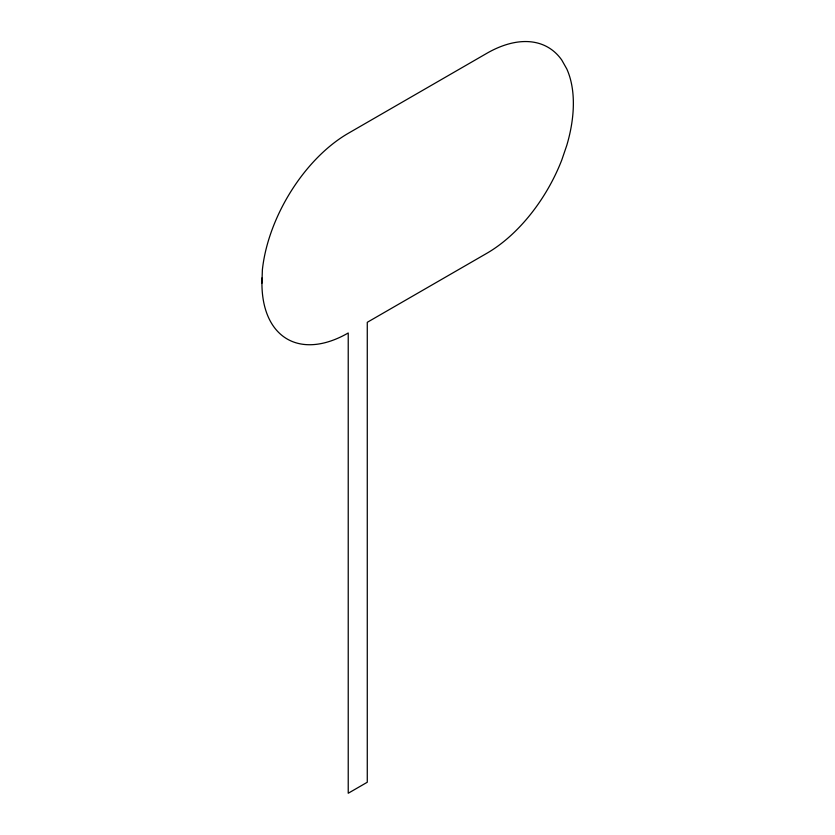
<?xml version="1.0" encoding="UTF-8"?>
<svg xmlns="http://www.w3.org/2000/svg" width="835" height="835" viewBox="0 0 835 835"><rect width="100%" height="100%" fill="white"/><g stroke="black" fill="none" stroke-linecap="round" stroke-linejoin="round"><path stroke-width="1.25" d="M261.929 283.148L262.378 269.809A122.463 70.704 -60 0 1 348.519 133.172L486.774 53.346A122.453 70.704 -60 0 1 561.767 60.047L566.767 68.888A122.453 70.704 -60 0 1 566.767 145.415L561.767 160.038A122.453 70.704 -60 0 1 486.774 253.329L367.275 322.31L367.275 782.249L348.226 793.25L348.226 332.977A122.046 70.464 -60 0 1 261.929 283.148L261.929 278.003"/></g></svg>
